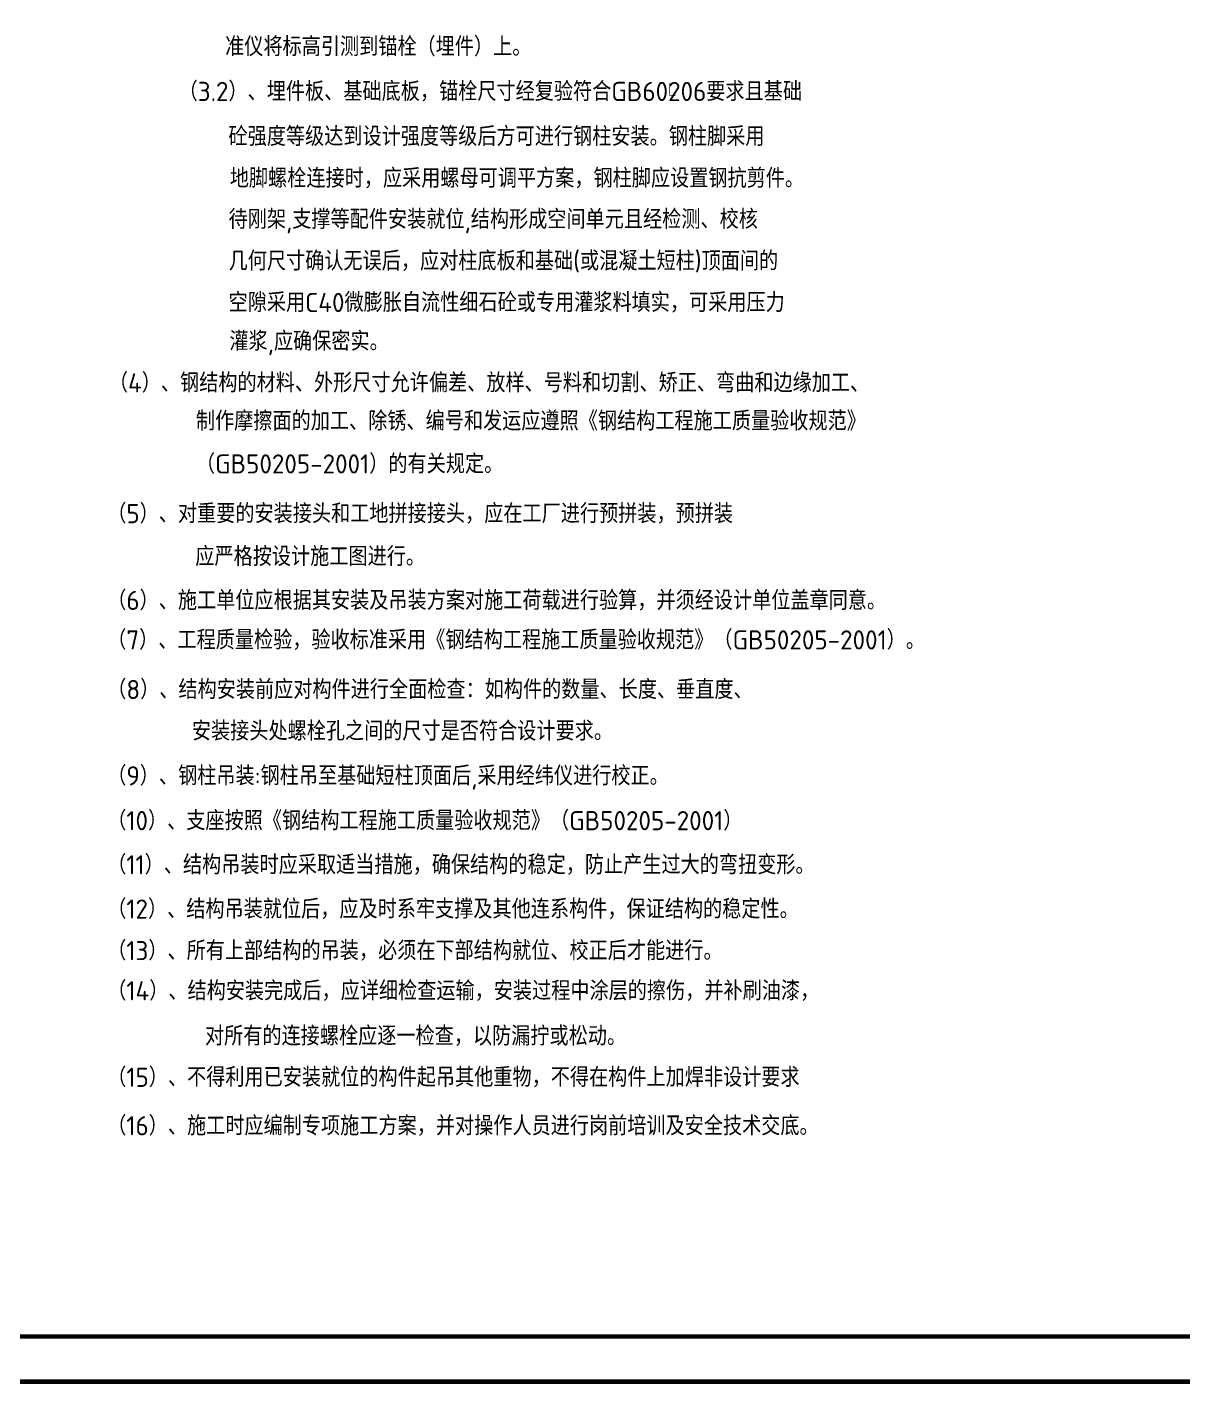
# Model space of a CAD drawing. Extents: x 31132 to 885236, y 345273 to 1212165.
# Drawn here: x 123120 to 139131, y 402430 to 421225 of the extents above; entities that cross this region are included whole.
import ezdxf

# ---------------------------------------------------------------- set-up
doc = ezdxf.new("R2010")
doc.units = 0
doc.header["$LTSCALE"] = 1000
doc.layers.add('TK', color=4, linetype='CONTINUOUS')
doc.layers.add('文字', color=7, linetype='CONTINUOUS')
doc.styles.add('TSSD_Norm', font='tssdeng.shx', dxfattribs={"bigfont": 'hztxt.shx'})

msp = doc.modelspace()

# ---------------------------------------------------------------- linework, layer by layer
at = {"layer": 'TK', "const_width": 62.5}
for points in [[(102610.87, 402460.82), (102610.87, 439585.82), (155110.87, 439585.82), (155110.87, 402460.82)], [(105735.87, 403085.82), (105735.87, 438960.82), (154485.87, 438960.82), (154485.87, 403085.82)]]:
    msp.add_lwpolyline(points, close=True, dxfattribs=at)
at = {"layer": '文字', "const_width": 8.84}
msp.add_lwpolyline([(132106.58, 420443.89), (132020.72, 420443.89), (132020.72, 420280.78), (132106.58, 420280.78)], dxfattribs=at)

# ---------------------------------------------------------------- texts
at = {"layer": '文字', "style": 'TSSD_Norm'}
for s, height, p in [('          准仪将标高引测到锚栓（埋件）上。', 265.1786, (124253.26, 420822.52)), ('      （3.2）、埋件板、基础底板，锚栓尺寸经复验符合GB60206要求且基础', 265.1786, (124253.26, 420201.08)), ('      砼强度等级达到设计强度等级后方可进行钢柱安装。钢柱脚采用', 265.1786, (124944.19, 419577.94)), ('地脚螺栓连接时，应采用螺母可调平方案，钢柱脚应设置钢抗剪件。', 265.1786, (125928.13, 418999.12)), ('待刚架,支撑等配件安装就位,结构形成空间单元且经检测、校核', 265.1786, (125911.35, 418429.56)), ('几何尺寸确认无误后，应对柱底板和基础(或混凝土短柱)顶面间的', 265.1786, (125911.35, 417852.62)), ('空隙采用C40微膨胀自流性细石砼或专用灌浆料填实，可采用压力', 265.1786, (125911.35, 417277.61)), ('灌浆,应确保密实。', 265.179, (125922.62, 416740.98)), ('（4）、钢结构的材料、外形尺寸允许偏差、放样、号料和切割、矫正、弯曲和边缘加工、', 265.1786, (124253.26, 416165.01)), ('制作摩擦面的加工、除锈、编号和发运应遵照《钢结构工程施工质量验收规范》', 265.1786, (125458.51, 415636.1)), ('（GB50205-2001）的有关规定。', 265.1786, (125458.51, 415041.08)), ('（5）、对重要的安装接头和工地拼接接头，应在工厂进行预拼装，预拼装', 265.1786, (124229.93, 414352.69)), ('应严格按设计施工图进行。', 265.1786, (125450.56, 413759.48)), ('（6）、施工单位应根据其安装及吊装方案对施工荷载进行验算，并须经设计单位盖章同意。', 265.1786, (124229.93, 413150.56)), ('（7）、工程质量检验，验收标准采用《钢结构工程施工质量验收规范》（GB50205-2001）。', 265.1786, (124229.93, 412602.97)), ('（8）、结构安装前应对构件进行全面检查：如构件的数量、长度、垂直度、', 265.1786, (124229.93, 411915.95)), ('安装接头处螺栓孔之间的尺寸是否符合设计要求。', 265.1786, (125402.54, 411340.74)), ('（9）、钢柱吊装:钢柱吊至基础短柱顶面后,采用经纬仪进行校正。', 265.1786, (124229.93, 410720.83)), ('（10）、支座按照《钢结构工程施工质量验收规范》（GB50205-2001）', 265.1786, (124229.93, 410099.24)), ('（11）、结构吊装时应采取适当措施，确保结构的稳定，防止产生过大的弯扭变形。', 265.1786, (124229.93, 409488.76)), ('（12）、结构吊装就位后，应及时系牢支撑及其他连系构件，保证结构的稳定性。', 265.1786, (124229.93, 408874.63)), ('（13）、所有上部结构的吊装，必须在下部结构就位、校正后才能进行。', 265.1786, (124229.93, 408298.57)), ('（14）、结构安装完成后，应详细检查运输，安装过程中涂层的擦伤，并补刷油漆，', 265.1786, (124229.93, 407742.09)), ('对所有的连接螺栓应逐一检查，以防漏拧或松动。', 265.1786, (125584.47, 407116.47)), ('（15）、不得利用已安装就位的构件起吊其他重物，不得在构件上加焊非设计要求', 265.1786, (124229.93, 406544.01)), ('（16）、施工时应编制专项施工方案，并对操作人员进行岗前培训及安全技术交底。', 265.1786, (124229.93, 405872.39))]:
    msp.add_text(s, height=height, dxfattribs=at).set_placement(p)

doc.saveas('drawing.dxf')
